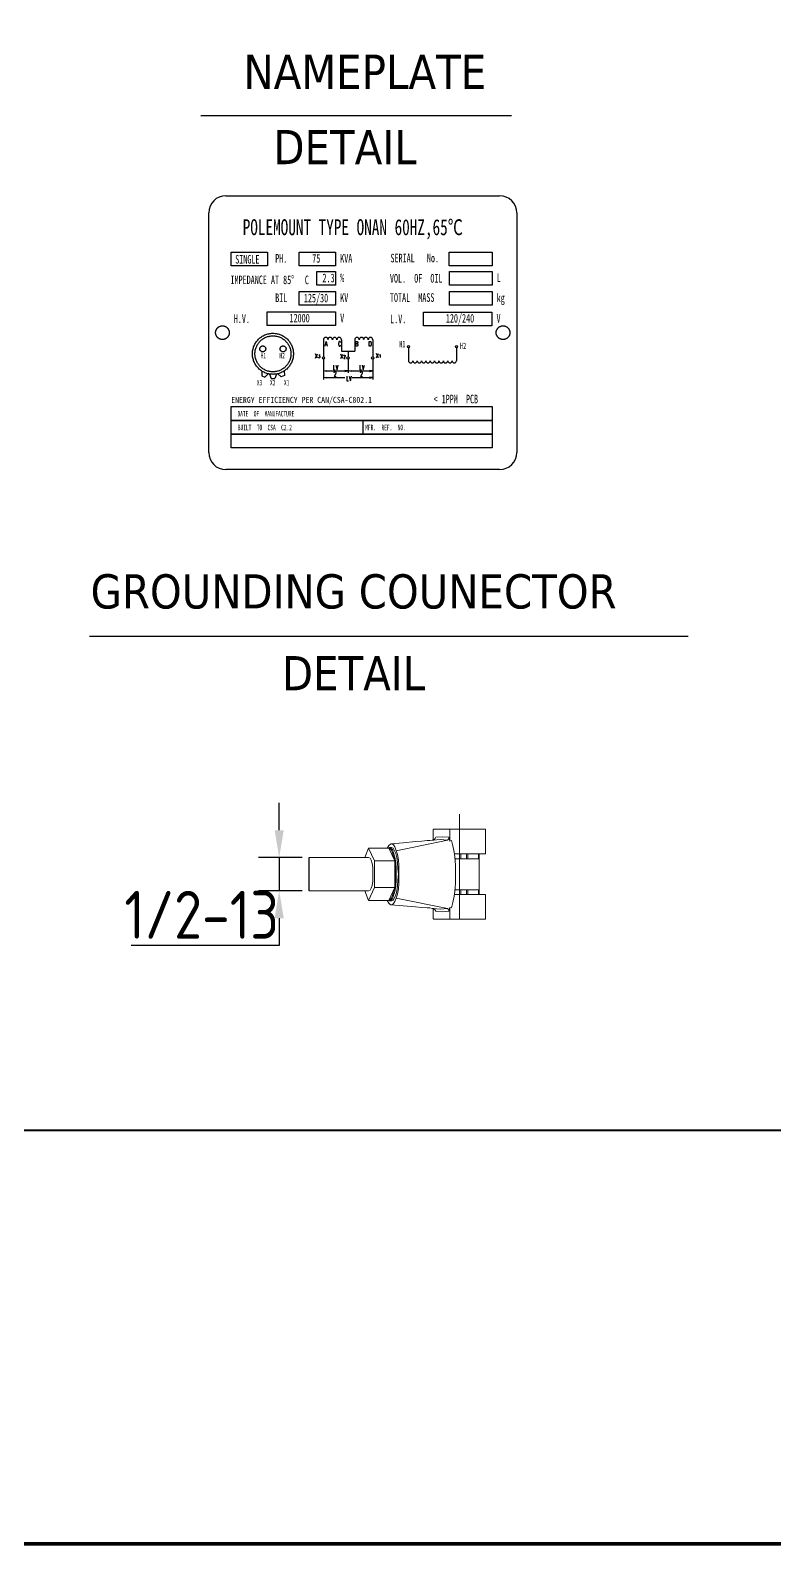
# Model space of a CAD drawing. Header units: millimetres. Extents: x 89051 to 218395, y -330386 to -125649.
# Drawn here: x 91069 to 92157, y -130167 to -127954 of the extents above; entities that cross this region are included whole.
import ezdxf

# ---------------------------------------------------------------- set-up
doc = ezdxf.new("R2010")
doc.units = ezdxf.units.MM
doc.header["$LTSCALE"] = 13
for name, pattern in [('ACAD_ISO04W100', [30, 24, -3, 0, -3]), ('CENTER', [50.8, 31.75, -6.35, 6.35, -6.35]), ('HIDDEN', [9.525, 6.35, -3.175])]:
    doc.linetypes.add(name, pattern=pattern)
doc.layers.get('0').update_dxf_attribs({"color": 1, "linetype": 'CENTER'})
for name, color, linetype in [('1', 4, 'Continuous'), ('2', 3, 'Continuous'), ('4', 2, 'HIDDEN'), ('CORE', 5, 'Continuous'), ('PDF_Visible (ANSI)', 7, 'Continuous'), ('PDF_Visible Narrow (ANSI)', 7, 'Continuous')]:
    doc.layers.add(name, color=color, linetype=linetype)
doc.layers.add('标注、文本', color=3, linetype='Continuous', lineweight=25)
doc.layers.add('铁心', color=3, linetype='Continuous', lineweight=0)
doc.styles.add('11', font='')
doc.styles.add('chinese', font='simhei.ttf')
doc.styles.get("Standard").update_dxf_attribs({"font": 'gbenor.shx', "bigfont": 'gbcbig.shx'})
doc.styles.add('Tahoma$001', font='tahoma.ttf', dxfattribs={"height": 2.159784})
doc.styles.add('仿宋体', font='')
doc.styles.get('11').set_extended_font_data('FangSong_GB2312')
doc.styles.get('仿宋体').set_extended_font_data('STFangsong')
doc.dimstyles.new('1-15', dxfattribs={"dimscale": 20, "dimtxt": 3.5, "dimasz": 2, "dimexe": 1.5, "dimexo": 0.5, "dimgap": 0.5, "dimtad": 1, "dimtoh": 1, "dimdec": 1, "dimdsep": 46, "dimtxsty": 'Standard', "dimcen": 2.5, "dimclrd": 3, "dimclre": 3, "dimclrt": 3, "dimadec": 0, "dimazin": 2, "dimtfac": 1, "dimtdec": 1, "dimtmove": 0, "dimatfit": 2, "dimfxl": 1, "dimarcsym": 0})

# ---------------------------------------------------------------- blocks, each defined once
blk = doc.blocks.new('*D535')
at = {"layer": 'Defpoints', "color": 0, "transparency": 16777216}
for p in [(91476.3, -129161.8), (91432.5, -129210.3), (91476.3, -129210.3)]:
    blk.add_point(p, dxfattribs=at)
at = {"layer": '标注、文本', "color": 3, "lineweight": -2, "transparency": 16777216}
for p, q in [((91432.5, -129121.8), (91432.5, -129081.8)), ((91466.3, -129161.8), (91402.5, -129161.8)), ((91432.5, -129161.8), (91432.5, -129210.3)), ((91466.3, -129210.3), (91402.5, -129210.3)), ((91432.5, -129250.3), (91432.5, -129290.3)), ((91432.5, -129290.3), (91216, -129290.3))]:
    blk.add_line(p, q, dxfattribs=at)
at = {"layer": '标注、文本', "color": 3, "transparency": 16777216}
for points in [[(91425.9, -129121.8), (91439.2, -129121.8), (91432.5, -129161.8)], [(91425.9, -129250.3), (91439.2, -129250.3), (91432.5, -129210.3)]]:
    blk.add_solid(points, dxfattribs=at)
at = {"layer": '标注、文本', "color": 3, "transparency": 16777216, "insert": (91319.2, -129245.3), "char_height": 70, "width": 108.503, "attachment_point": 5}
blk.add_mtext('1/2-13', dxfattribs=at)

msp = doc.modelspace()

# ---------------------------------------------------------------- hatches: boundary and pattern name
at = {"layer": '2'}
h = msp.add_hatch(color=256, dxfattribs=at)
h.dxf.hatch_style = 2
h.paths.add_polyline_path([(91502.09, -128450.19), (91502.09, -128451.78), (91497.33, -128451.04)])
h = msp.add_hatch(color=256, dxfattribs=at)
h.dxf.hatch_style = 2
h.paths.add_polyline_path([(91502.09, -128460.04), (91502.09, -128461.62), (91497.33, -128460.78)])
h = msp.add_hatch(color=256, dxfattribs=at)
h.dxf.hatch_style = 2
h.paths.add_polyline_path([(91528.55, -128450.19), (91528.55, -128451.78), (91533.31, -128451.04)])
h = msp.add_hatch(color=256, dxfattribs=at)
h.dxf.hatch_style = 2
h.paths.add_polyline_path([(91538.07, -128450.19), (91538.07, -128451.78), (91533.31, -128451.04)])
h = msp.add_hatch(color=256, dxfattribs=at)
h.dxf.hatch_style = 2
h.paths.add_polyline_path([(91564.53, -128450.19), (91564.53, -128451.78), (91569.29, -128451.04)])
h = msp.add_hatch(color=256, dxfattribs=at)
h.dxf.hatch_style = 2
h.paths.add_polyline_path([(91564.53, -128460.04), (91564.53, -128461.62), (91569.29, -128460.78)])

# ---------------------------------------------------------------- linework, layer by layer
for p, q in [((91407.16, -128451.24), (91407.11, -128458.16)), ((91407.11, -128458.16), (91411.74, -128460.09)), ((91416.64, -128455.24), (91411.74, -128460.09)), ((91418.29, -128455.57), (91420.95, -128461.96)), ((91420.95, -128461.96), (91425.97, -128461.92)), ((91428.58, -128455.54), (91425.97, -128461.92)), ((91430.6, -128455.12), (91435.58, -128459.88)), ((91440.18, -128457.87), (91435.58, -128459.88)), ((91440.01, -128450.95), (91440.18, -128457.87)), ((91554.59, -128523.23), (91554.59, -128543.33))]:
    msp.add_line(p, q)
for points in [[(91362.17, -128277.48), (91415.35, -128277.48), (91415.35, -128297.58), (91362.17, -128297.58)], [(91461.71, -128277.48), (91514.89, -128277.48), (91514.89, -128297.58), (91461.71, -128297.58)], [(91681.1, -128277.48), (91743.65, -128277.48), (91743.65, -128297.58), (91681.1, -128297.58)], [(91487.63, -128305.69), (91514.89, -128305.69), (91514.89, -128325.79), (91487.63, -128325.79)], [(91681.3, -128305.69), (91743.65, -128305.69), (91743.65, -128325.79), (91681.3, -128325.79)], [(91461.71, -128335.08), (91514.89, -128335.08), (91514.89, -128355.18), (91461.71, -128355.18)], [(91681.3, -128335.08), (91743.65, -128335.08), (91743.65, -128355.18), (91681.3, -128355.18)], [(91414.86, -128364.66), (91514.89, -128364.66), (91514.89, -128384.76), (91414.86, -128384.76)], [(91643.33, -128364.98), (91743.36, -128364.98), (91743.36, -128385.08), (91643.33, -128385.08)], [(91362.17, -128503.13), (91743.65, -128503.13), (91743.65, -128523.23), (91362.17, -128523.23)], [(91362.17, -128523.23), (91743.65, -128523.23), (91743.65, -128543.33), (91362.17, -128543.33)], [(91362.17, -128543.33), (91743.65, -128543.33), (91743.65, -128563.43), (91362.17, -128563.43)]]:
    msp.add_lwpolyline(points, close=True)
for centre, radius in [((91423.36, -128426.03), 29.97), ((91423.36, -128426.03), 26.29), ((91408.52, -128418.83), 4.31), ((91438.2, -128418.83), 4.31)]:
    msp.add_circle(centre, radius)
at = {"layer": '1'}
for p, q in [((91354.59, -128195.15), (91754.59, -128195.15)), ((91329.59, -128570.15), (91329.59, -128220.15)), ((91779.59, -128220.15), (91779.59, -128570.15)), ((91754.59, -128595.15), (91354.59, -128595.15))]:
    msp.add_line(p, q, dxfattribs=at)
at = {"layer": '1', "color": 0, "lineweight": 40}
msp.add_line((89461.81, -129560.04), (95524.09, -129560.04), dxfattribs=at)
at = {"layer": '1', "color": 0, "lineweight": 40, "const_width": 5.53}
msp.add_lwpolyline([(89461.81, -130163.9), (95524.09, -130163.9), (95524.09, -125806.63), (89461.81, -125806.63), (89461.81, -130163.9)], dxfattribs=at)
at = {"layer": '1'}
for centre, start, end in [((91354.59, -128220.15), 90, 180), ((91754.59, -128220.15), 0, 90), ((91354.59, -128570.15), 180, 270), ((91754.59, -128570.15), 270, 0)]:
    msp.add_arc(centre, 25, start, end, dxfattribs=at)
at = {"layer": '2'}
for p, q in [((91523.55, -128405.52), (91523.55, -128422.23)), ((91542.91, -128405.52), (91542.91, -128422.23)), ((91621.45, -128417.06), (91621.45, -128436.2)), ((91691.49, -128417.06), (91691.49, -128436.2)), ((91533.26, -128439.56), (91533.26, -128453.82)), ((91569.21, -128433.68), (91569.21, -128463.72))]:
    msp.add_line(p, q, dxfattribs=at)
for points in [[(91497.3, -128405.52), (91497.3, -128430.39)], [(91499.52, -128414.94), (91501.11, -128407.85), (91502.8, -128414.94)], [(91500.16, -128412.61), (91502.17, -128412.61)], [(91522.35, -128409.55), (91522.14, -128408.91), (91521.72, -128408.17), (91521.29, -128407.85), (91520.45, -128407.85), (91520.13, -128408.17), (91519.7, -128408.91), (91519.49, -128409.55), (91519.28, -128410.6), (91519.28, -128412.3), (91519.49, -128413.25), (91519.7, -128413.99), (91520.13, -128414.63), (91520.45, -128414.94), (91521.29, -128414.94), (91521.72, -128414.63), (91522.14, -128413.99), (91522.35, -128413.25)], [(91544.38, -128414.94), (91544.38, -128407.85), (91546.18, -128407.85), (91546.81, -128408.17), (91547.02, -128408.49), (91547.23, -128409.23), (91547.23, -128409.86), (91547.02, -128410.6), (91546.81, -128410.92), (91546.18, -128411.24), (91544.38, -128411.24)], [(91546.18, -128411.24), (91546.81, -128411.56), (91547.02, -128411.87), (91547.23, -128412.61), (91547.23, -128413.67), (91547.02, -128414.31), (91546.81, -128414.63), (91546.18, -128414.94), (91544.38, -128414.94)], [(91569.27, -128405.52), (91569.27, -128430.39)], [(91574.66, -128431.77), (91577.63, -128425.42)], [(91577.63, -128431.77), (91574.66, -128425.42)], [(91485.46, -128432.42), (91488.42, -128426.07)], [(91488.42, -128432.42), (91485.46, -128426.07)], [(91490.33, -128427.45), (91491.81, -128427.45), (91490.96, -128429.25), (91491.39, -128429.25), (91491.7, -128429.56), (91491.81, -128429.77), (91491.92, -128430.41), (91491.92, -128430.83), (91491.81, -128431.57), (91491.49, -128432), (91491.07, -128432.21), (91490.75, -128432.21), (91490.33, -128432), (91490.12, -128431.79), (91490.01, -128431.36)], [(91497.3, -128433.68), (91497.3, -128463.72)], [(91512.04, -128442.47), (91512.04, -128449.56), (91514.47, -128449.56)], [(91515.42, -128442.47), (91517.12, -128449.56), (91518.7, -128442.47)], [(91550.35, -128442.47), (91550.35, -128449.56), (91552.78, -128449.56)], [(91553.84, -128442.47), (91555.43, -128449.56), (91557.12, -128442.47)], [(91579.21, -128427.75), (91579.53, -128427.54), (91579.96, -128426.8), (91579.96, -128431.56)], [(91502.09, -128451.04), (91521.24, -128451.04)], [(91502.09, -128460.78), (91528.34, -128460.78)], [(91512.99, -128453.69), (91512.99, -128453.37), (91513.2, -128452.63), (91513.41, -128452.31), (91513.84, -128451.99), (91514.58, -128451.99), (91515, -128452.31), (91515.21, -128452.63), (91515.42, -128453.37), (91515.42, -128454), (91515.21, -128454.64), (91514.79, -128455.7), (91512.78, -128459.08), (91515.64, -128459.08)], [(91521.24, -128451.04), (91528.55, -128451.04)], [(91531.51, -128458.45), (91531.51, -128465.65), (91533.94, -128465.65)], [(91535, -128458.45), (91536.59, -128465.65), (91538.28, -128458.45)], [(91538.07, -128451.04), (91559.56, -128451.04)], [(91538.92, -128460.78), (91564.53, -128460.78)], [(91551.41, -128453.69), (91551.41, -128453.37), (91551.62, -128452.63), (91551.72, -128452.31), (91552.15, -128451.99), (91552.99, -128451.99), (91553.42, -128452.31), (91553.63, -128452.63), (91553.84, -128453.37), (91553.84, -128454), (91553.63, -128454.64), (91553.21, -128455.7), (91551.2, -128459.08), (91554.05, -128459.08)], [(91559.56, -128451.04), (91564.53, -128451.04)]]:
    msp.add_lwpolyline(points, dxfattribs=at)
for points in [[(91564.19, -128414.94), (91564.19, -128407.85), (91565.56, -128407.85), (91566.2, -128408.17), (91566.62, -128408.91), (91566.83, -128409.55), (91567.04, -128410.6), (91567.04, -128412.3), (91566.83, -128413.25), (91566.62, -128413.99), (91566.2, -128414.63), (91565.56, -128414.94)], [(91502.09, -128450.19), (91502.09, -128451.78), (91497.33, -128451.04)], [(91502.09, -128460.04), (91502.09, -128461.62), (91497.33, -128460.78)], [(91528.55, -128450.19), (91528.55, -128451.78), (91533.31, -128451.04)], [(91538.07, -128450.19), (91538.07, -128451.78), (91533.31, -128451.04)], [(91564.53, -128450.19), (91564.53, -128451.78), (91569.29, -128451.04)], [(91564.53, -128460.04), (91564.53, -128461.62), (91569.29, -128460.78)]]:
    msp.add_lwpolyline(points, close=True, dxfattribs=at)
for centre, radius in [((91621.45, -128415.52), 1.55), ((91691.49, -128415.52), 1.55), ((91497.25, -128432.04), 1.64), ((91533.23, -128432.04), 1.64), ((91569.21, -128432.04), 1.64)]:
    msp.add_circle(centre, radius, dxfattribs=at)
for centre in [(91624.63, -128436.2), (91631, -128436.2), (91637.37, -128436.2), (91643.73, -128436.2), (91650.1, -128436.2), (91656.47, -128436.2), (91662.84, -128436.2), (91669.2, -128436.2), (91675.57, -128436.2), (91681.94, -128436.2), (91688.31, -128436.2)]:
    msp.add_arc(centre, 3.18, 180, 0, dxfattribs=at)
for points in [[(91503.86, -128405.47), (91503.86, -128403.63), (91502.37, -128402.14), (91500.53, -128402.14), (91498.69, -128402.14), (91497.19, -128403.63), (91497.19, -128405.47)], [(91510.42, -128405.47), (91510.42, -128403.63), (91508.93, -128402.14), (91507.09, -128402.14), (91505.25, -128402.14), (91503.76, -128403.63), (91503.76, -128405.47)], [(91516.98, -128405.47), (91516.98, -128403.63), (91515.49, -128402.14), (91513.65, -128402.14), (91511.81, -128402.14), (91510.32, -128403.63), (91510.32, -128405.47)], [(91523.55, -128405.47), (91523.55, -128403.63), (91522.05, -128402.14), (91520.21, -128402.14), (91518.37, -128402.14), (91516.88, -128403.63), (91516.88, -128405.47)], [(91549.48, -128405.47), (91549.48, -128403.63), (91547.98, -128402.14), (91546.14, -128402.14), (91544.3, -128402.14), (91542.81, -128403.63), (91542.81, -128405.47)], [(91556.04, -128405.47), (91556.04, -128403.63), (91554.54, -128402.14), (91552.7, -128402.14), (91550.86, -128402.14), (91549.37, -128403.63), (91549.37, -128405.47)], [(91562.6, -128405.47), (91562.6, -128403.63), (91561.11, -128402.14), (91559.26, -128402.14), (91557.42, -128402.14), (91555.93, -128403.63), (91555.93, -128405.47)], [(91569.27, -128405.47), (91569.27, -128403.63), (91567.77, -128402.14), (91565.93, -128402.14), (91564.09, -128402.14), (91562.6, -128403.63), (91562.6, -128405.47)]]:
    msp.add_open_spline(points, degree=3, knots=[0, 0, 0, 0, 1, 1, 1, 2, 2, 2, 2], dxfattribs=at)
at = {"layer": '4', "color": 0}
for centre in [(91349.59, -128395.15), (91759.59, -128395.15)]:
    msp.add_circle(centre, 10, dxfattribs=at)
at = {"layer": 'CORE', "color": 0, "linetype": 'ByBlock'}
msp.add_line((91476.29, -129210.29), (91476.29, -129161.85), dxfattribs=at)
at = {"layer": 'PDF_Visible (ANSI)', "lineweight": 13}
msp.add_line((91657.93, -129120.83), (91734.1, -129120.44), dxfattribs=at)
for points in [[(91657.54, -129122.79), (91657.54, -129121.22), (91658.32, -129120.44)], [(91657.54, -129136.07), (91657.54, -129122.79)], [(91661.44, -129132.16), (91660.66, -129133.72), (91659.88, -129134.5), (91659.1, -129135.29), (91657.54, -129136.07)], [(91680.19, -129132.16), (91681.75, -129137.63), (91681.75, -129120.44), (91658.32, -129120.44)], [(91678.63, -129136.07), (91679.41, -129135.29), (91680.19, -129134.5), (91680.19, -129132.16)], [(91734.1, -129156.38), (91734.1, -129120.44), (91681.75, -129120.44)], [(91601.29, -129166.54), (91592.69, -129147.79), (91563, -129147.79), (91557.54, -129161.85)], [(91601.29, -129205.6), (91601.29, -129166.54), (91571.6, -129166.54), (91563, -129147.79)], [(91590.35, -129147.79), (91592.69, -129143.88), (91595.04, -129142.32), (91597.38, -129141.54), (91599.72, -129143.1), (91601.29, -129146.22), (91603.63, -129151.69)], [(91591.13, -129224.35), (91593.47, -129225.13), (91595.82, -129224.35), (91598.16, -129222), (91599.72, -129217.32), (91601.29, -129211.07), (91602.85, -129203.25), (91603.63, -129194.66), (91603.63, -129186.07), (91603.63, -129177.47), (91602.85, -129168.88), (91601.29, -129161.07), (91599.72, -129154.82), (91598.16, -129150.13), (91595.82, -129147.79), (91593.47, -129147), (91591.13, -129147.79)], [(91592.69, -129147.79), (91594.25, -129148.57), (91596.6, -129150.91), (91598.16, -129154.82), (91599.72, -129160.29), (91601.29, -129166.54), (91602.07, -129174.35), (91602.07, -129182.16), (91602.07, -129189.97), (91602.07, -129197.79), (91601.29, -129205.6), (91599.72, -129211.85), (91598.16, -129217.32), (91596.6, -129221.22), (91594.25, -129223.57), (91592.69, -129224.35)], [(91596.6, -129147), (91598.94, -129147.79), (91600.5, -129150.91), (91602.85, -129155.6), (91604.41, -129161.85), (91605.19, -129168.88), (91605.97, -129177.47), (91606.75, -129186.07), (91605.97, -129194.66), (91605.19, -129203.25), (91604.41, -129210.29), (91602.85, -129216.54), (91600.5, -129221.22), (91598.94, -129224.35), (91596.6, -129225.13), (91593.47, -129225.13)], [(91596.6, -129147), (91593.47, -129147)], [(91595.82, -129141.54), (91613.79, -129139.97), (91631.75, -129138.41), (91641.13, -129137.63), (91648.94, -129136.85), (91652.85, -129136.85), (91655.97, -129136.07), (91658.32, -129136.07), (91658.32, -129136.07)], [(91678.63, -129136.07), (91603.63, -129151.69), (91605.19, -129157.16), (91606.75, -129164.97), (91607.54, -129172.79), (91607.54, -129181.38), (91607.54, -129190.75), (91607.54, -129199.35), (91606.75, -129207.16), (91605.19, -129214.97), (91603.63, -129221.22)], [(91656.75, -129136.07), (91657.54, -129136.07)], [(91684.1, -129136.85), (91681.75, -129137.63)], [(91684.1, -129235.29), (91686.44, -129227.47), (91688, -129218.1), (91689.57, -129207.94), (91690.35, -129197), (91690.35, -129186.07), (91690.35, -129175.13), (91689.57, -129164.19), (91688, -129154.04), (91686.44, -129144.66), (91684.1, -129136.85)], [(91563, -129161.85), (91565.35, -129162.63), (91566.91, -129165.75), (91568.47, -129170.44), (91569.25, -129175.91), (91569.25, -129182.94), (91569.25, -129189.19), (91569.25, -129196.22), (91568.47, -129202.47), (91566.91, -129206.38), (91565.35, -129209.5), (91563, -129210.29), (91476.29, -129210.29)], [(91563, -129161.85), (91476.29, -129161.85)], [(91592.69, -129224.35), (91601.29, -129205.6), (91571.6, -129205.6), (91571.6, -129166.54)], [(91688.79, -129156.38), (91734.1, -129156.38)], [(91723.94, -129163.41), (91688.79, -129163.41)], [(91698.16, -129163.41), (91698.16, -129156.38)], [(91705.97, -129163.41), (91705.97, -129156.38)], [(91708.32, -129163.41), (91708.32, -129156.38)], [(91723.94, -129163.41), (91723.94, -129156.38)], [(91724.72, -129156.38), (91724.72, -129215.75)], [(91592.69, -129224.35), (91563, -129224.35), (91557.54, -129210.29)], [(91563, -129224.35), (91571.6, -129205.6)], [(91603.63, -129221.22), (91601.29, -129225.91), (91599.72, -129229.04), (91597.38, -129230.6), (91595.04, -129230.6), (91592.69, -129228.25), (91590.35, -129224.35)], [(91678.63, -129236.07), (91603.63, -129221.22)], [(91723.94, -129208.72), (91688.79, -129208.72)], [(91688.79, -129215.75), (91734.1, -129215.75), (91734.1, -129251.69)], [(91698.16, -129208.72), (91698.16, -129215.75)], [(91705.97, -129208.72), (91705.97, -129215.75)], [(91708.32, -129208.72), (91708.32, -129215.75)], [(91723.94, -129208.72), (91723.94, -129215.75)], [(91658.32, -129236.07), (91655.97, -129236.07), (91652.85, -129235.29), (91648.94, -129235.29), (91641.13, -129234.5), (91631.75, -129233.72), (91613.79, -129232.16), (91595.82, -129230.6)], [(91657.54, -129236.07), (91656.75, -129236.07)], [(91657.54, -129236.07), (91657.54, -129249.35)], [(91657.54, -129236.07), (91659.1, -129236.85), (91659.88, -129237.63), (91661.44, -129239.97)], [(91681.75, -129234.5), (91681.75, -129251.69), (91658.32, -129251.69)], [(91680.19, -129239.97), (91680.19, -129239.19), (91680.19, -129237.63), (91679.41, -129236.85), (91678.63, -129236.07)], [(91680.19, -129239.97), (91681.75, -129234.5)], [(91681.75, -129234.5), (91684.1, -129235.29)], [(91658.32, -129251.69), (91657.54, -129250.91), (91657.54, -129249.35)], [(91734.1, -129251.69), (91681.75, -129251.69)]]:
    msp.add_lwpolyline(points, dxfattribs=at)
at = {"layer": 'PDF_Visible Narrow (ANSI)', "lineweight": 13}
for points in [[(91680.19, -129132.16), (91670.82, -129131.38), (91661.44, -129132.16)], [(91657.54, -129136.07), (91667.69, -129135.29), (91678.63, -129136.07)], [(91678.63, -129236.07), (91667.69, -129236.85), (91657.54, -129236.07)], [(91661.44, -129239.97), (91670.82, -129240.75), (91680.19, -129239.97)]]:
    msp.add_lwpolyline(points, dxfattribs=at)
at = {"layer": '标注、文本'}
for p, q in [((91318.18, -128077.91), (91771.85, -128077.91)), ((91523.55, -128422.23), (91542.91, -128422.23)), ((91533.23, -128422.23), (91533.23, -128430.39)), ((91533.23, -128433.68), (91533.23, -128439.56)), ((91155.35, -128838.3), (92030.03, -128838.3))]:
    msp.add_line(p, q, dxfattribs=at)
at = {"layer": '标注、文本', "color": 1, "linetype": 'ACAD_ISO04W100', "lineweight": 15}
msp.add_line((91696.01, -129251.69), (91696.01, -129098.14), dxfattribs=at)
at = {"layer": '标注、文本'}
for points in [[(91522.39, -128432.85), (91525.46, -128426.5)], [(91525.46, -128432.85), (91522.39, -128426.5)], [(91527.15, -128428.94), (91527.15, -128428.73), (91527.26, -128428.3), (91527.37, -128428.09), (91527.68, -128427.88), (91528.21, -128427.88), (91528.53, -128428.09), (91528.64, -128428.3), (91528.74, -128428.73), (91528.74, -128429.26), (91528.64, -128429.68), (91528.32, -128430.31), (91526.94, -128432.64), (91528.85, -128432.64)]]:
    msp.add_lwpolyline(points, dxfattribs=at)

# ---------------------------------------------------------------- texts
at = {"layer": '2'}
for s, height, style, width, p in [('SINGLE', 12.6, '仿宋体', 0.6, (91368.25, -128294.23)), ('PH.', 12.6, '仿宋体', 0.6, (91426.66, -128292.93)), ('75', 12.6, '仿宋体', 0.6, (91480.76, -128292.93)), ('KVA', 12.6, '仿宋体', 0.6, (91521.61, -128292.93)), ('SERIAL   No.', 12.6, '仿宋体', 0.6, (91595.1, -128292.52)), ('IMPEDANCE AT 85%%D', 12.6, '仿宋体', 0.6, (91361.32, -128324.3)), ('C', 12.6, '仿宋体', 0.6, (91469.97, -128324.4)), ('2.3', 12.6, '仿宋体', 0.6, (91495.71, -128321.57)), ('%%%', 12.6, '仿宋体', 0.6, (91521.61, -128321.14)), ('VOL.  OF  OIL', 12.6, '仿宋体', 0.6, (91594.29, -128322.04)), ('L', 12.6, '仿宋体', 0.6, (91750.37, -128321.14)), ('BIL', 12.6, '仿宋体', 0.6, (91426.66, -128350.53)), ('125/30', 12.6, '仿宋体', 0.6, (91468.59, -128350.86)), ('KV', 12.6, '仿宋体', 0.6, (91521.61, -128350.53)), ('TOTAL  MASS', 12.6, '仿宋体', 0.6, (91594.3, -128350.12)), ('kg', 12.6, '仿宋体', 0.6, (91750.37, -128350.53)), ('H.V.', 12.6, '仿宋体', 0.6, (91366.14, -128380.99)), ('V', 12.6, '仿宋体', 0.6, (91521.61, -128380.11)), ('L.V.', 12.6, '仿宋体', 0.6, (91594.61, -128381.31)), ('V', 12.6, '仿宋体', 0.6, (91750.08, -128380.43)), ('H1', 8.064, '仿宋体', 0.6, (91405.42, -128432.51)), ('H2', 8.064, '仿宋体', 0.6, (91432.9, -128432.69)), ('H1', 9.257, '仿宋体', 0.6, (91607.95, -128416.47)), ('H2', 9.257, '仿宋体', 0.6, (91696.76, -128419)), ('X3', 8.064, '仿宋体', 0.6, (91399.9, -128472.15)), ('X2', 8.064, '仿宋体', 0.6, (91419.11, -128472.15)), ('X1', 8.064, '仿宋体', 0.6, (91439.49, -128472.22)), ('ENERGY EFFICIENCY PER CAN/CSA-C802.1', 8.75, '11', 0.8, (91362.42, -128497.63)), ('< 1PPM  PCB', 12.6, '仿宋体', 0.6, (91658.08, -128498.4)), ('DATE  OF  MANUFACTURE', 8.064, '仿宋体', 0.6, (91371.62, -128517.54)), ('BUILT  TO  CSA  C2.2', 8.064, '仿宋体', 0.6, (91372.11, -128537.64)), ('MFR.  REF.  NO.    ', 8.064, '仿宋体', 0.6, (91558.26, -128537.64))]:
    msp.add_text(s, height=height, dxfattribs=dict(at, style=style, width=width)).set_placement(p)
at = {"layer": '2', "color": 3, "true_color": 0x00ff00, "style": '仿宋体', "width": 0.6}
for s, p in [('12000', (91447.57, -128380.11)), ('120/240', (91676.04, -128380.43))]:
    msp.add_text(s, height=12.6, dxfattribs=at).set_placement(p)
at = {"layer": '4', "color": 2, "true_color": 0xffff00, "style": 'chinese', "width": 0.7}
msp.add_text('POLEMOUNT TYPE ONAN 60HZ,65℃', height=23.2987, dxfattribs=at).set_placement((91379.21, -128252.75))
at = {"layer": '铁心', "lineweight": 13, "style": 'Tahoma$001'}
for s, p in [('NAMEPLATE', (91380.37, -128039.16)), ('DETAIL', (91424.14, -128149.1)), ('GROUNDING COUNECTOR', (91156.99, -128797.96)), ('DETAIL', (91436.58, -128917.45))]:
    msp.add_text(s, height=50, dxfattribs=at).set_placement(p)

# ---------------------------------------------------------------- dimensions: what is measured, and where the dimension line sits
at = {"layer": '标注、文本'}
dim = msp.add_aligned_dim(p1=(91476.29, -129161.85), p2=(91476.29, -129210.29), distance=-43.75, text='1/2-13', dimstyle='1-15', dxfattribs=at)
dim.commit()
dim.dimension.update_dxf_attribs({"geometry": '*D535', "text_midpoint": (91319.24, -129245.29)})

doc.saveas('drawing.dxf')
